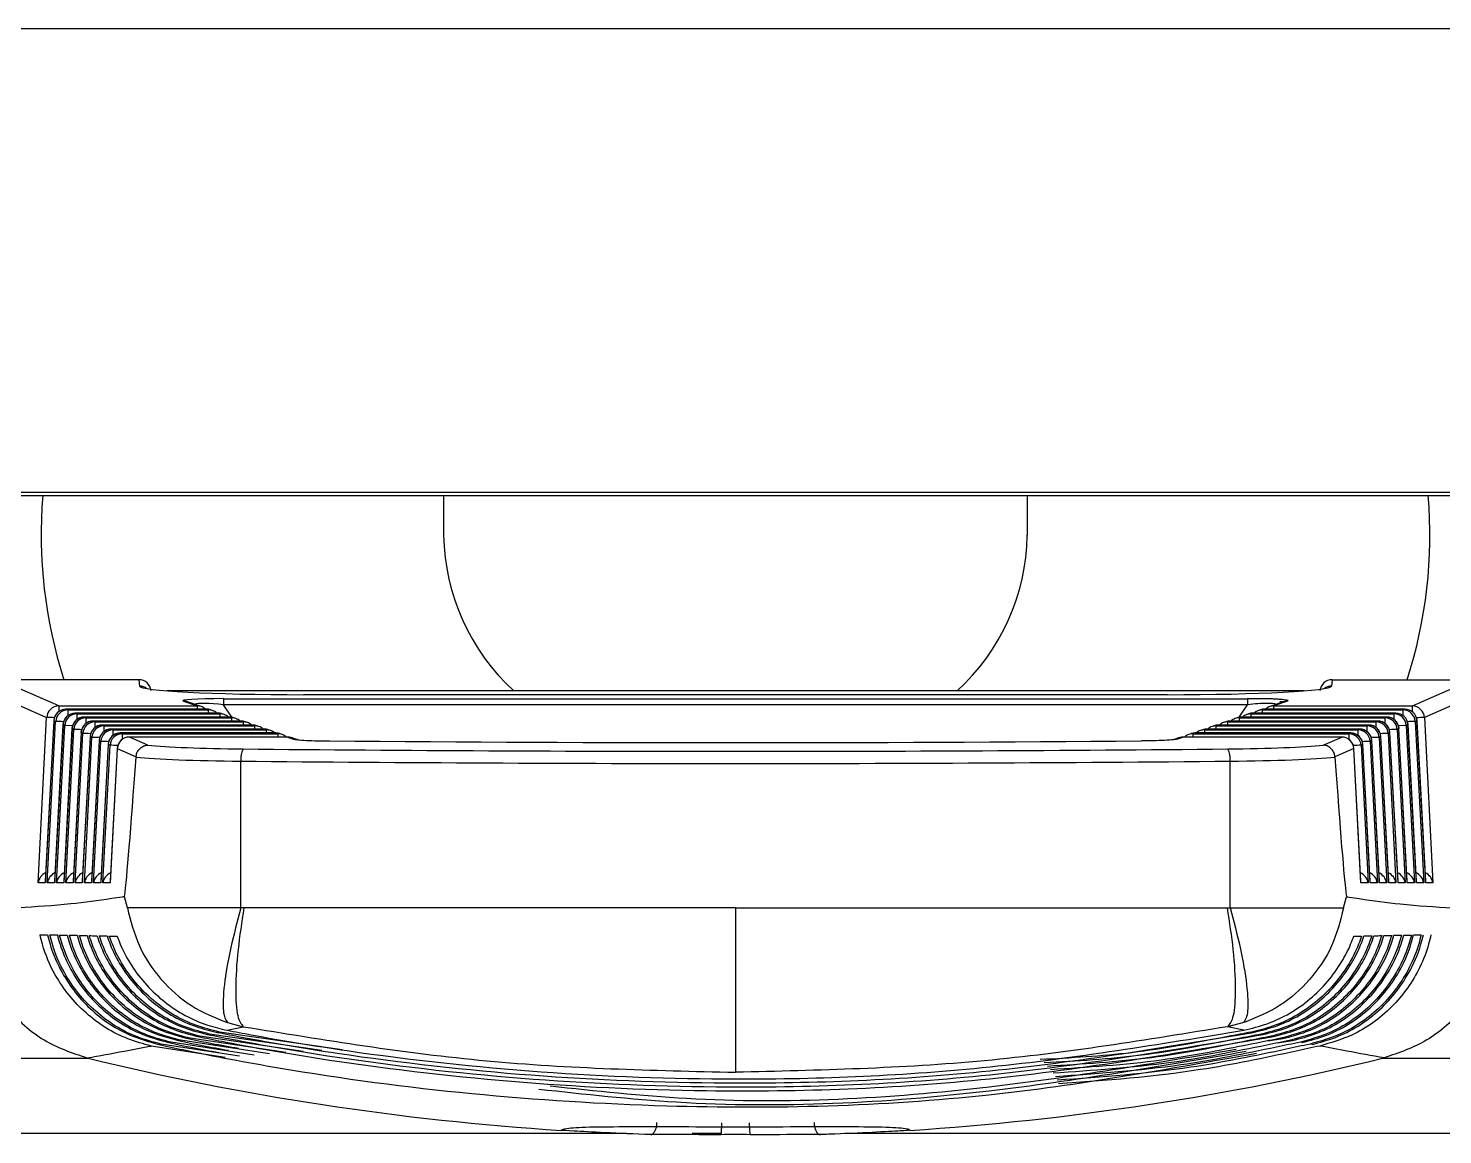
# Model space of a CAD drawing. Extents: x 16.7 to 113.1, y 4.5 to 84.5.
# Drawn here: x 53.378 to 54.541, y 14.789 to 15.698 of the extents above; entities that cross this region are included whole.
import ezdxf

# ---------------------------------------------------------------- set-up
doc = ezdxf.new("R2010")
doc.units = 0
doc.header["$MEASUREMENT"] = 0
doc.layers.add('OBJECT', color=7, linetype='CONTINUOUS')

msp = doc.modelspace()

# ---------------------------------------------------------------- linework, layer by layer
at = {"layer": 'OBJECT'}
for p, q in [((52.0008, 15.6979), (55.9187, 15.6979)), ((53.7197, 15.3139), (53.7197, 15.2812)), ((54.1997, 15.2812), (54.1997, 15.3139)), ((53.4032, 15.141), (53.3541, 15.1625)), ((53.4692, 15.1625), (53.3542, 15.1625)), ((53.4692, 15.1625), (53.4696, 15.1572)), ((53.4692, 15.1625), (53.4692, 15.1625)), ((54.4503, 15.1625), (54.4498, 15.1572)), ((54.4503, 15.1625), (54.5653, 15.1625)), ((54.4503, 15.1625), (54.4503, 15.1625)), ((54.5163, 15.141), (54.5653, 15.1625)), ((53.3442, 15.1531), (53.3933, 15.1315)), ((54.4274, 15.1533), (53.492, 15.1533)), ((53.5058, 15.1448), (53.517, 15.141)), ((53.5203, 15.1404), (53.509, 15.1443)), ((53.5388, 15.1469), (54.3807, 15.1469)), ((53.5388, 15.1469), (53.5388, 15.1419)), ((54.3147, 15.1501), (53.6047, 15.1501)), ((54.3147, 15.1501), (53.6047, 15.1501)), ((53.6047, 15.1501), (53.6047, 15.1501)), ((54.3147, 15.1501), (54.3147, 15.1501)), ((54.3807, 15.1469), (54.3807, 15.1419)), ((54.4104, 15.1443), (54.3992, 15.1404)), ((54.4137, 15.1448), (54.4025, 15.141)), ((54.4101, 15.1442), (54.4073, 15.1442)), ((54.5752, 15.1531), (54.5262, 15.1315)), ((53.3862, 14.9956), (53.3933, 15.1315)), ((53.4032, 15.141), (53.517, 15.141)), ((53.4032, 15.141), (53.4032, 15.1363)), ((53.5247, 15.1383), (53.4092, 15.1383)), ((53.4092, 15.1383), (53.4106, 15.1377)), ((53.5247, 15.1383), (53.4092, 15.1383)), ((53.4092, 15.1383), (53.4092, 15.1383)), ((53.4106, 15.1377), (53.5265, 15.1377)), ((53.4106, 15.1377), (53.4106, 15.133)), ((53.5343, 15.135), (53.4167, 15.135)), ((53.4167, 15.135), (53.4181, 15.1344)), ((53.5343, 15.135), (53.4167, 15.135)), ((53.4167, 15.135), (53.4167, 15.135)), ((53.4181, 15.1344), (53.536, 15.1344)), ((53.4181, 15.1344), (53.4181, 15.1297)), ((53.5438, 15.1318), (53.4241, 15.1318)), ((53.4241, 15.1318), (53.4241, 15.1317)), ((53.4241, 15.1317), (53.4255, 15.1311)), ((53.5438, 15.1317), (53.4241, 15.1317)), ((53.517, 15.141), (53.517, 15.1383)), ((53.5265, 15.1377), (53.5247, 15.1383)), ((53.5247, 15.1383), (53.5247, 15.1383)), ((53.5265, 15.135), (53.5265, 15.1377)), ((53.5298, 15.1371), (53.528, 15.1378)), ((53.536, 15.1344), (53.5343, 15.135)), ((53.5343, 15.135), (53.5343, 15.135)), ((53.536, 15.1318), (53.536, 15.1344)), ((53.5393, 15.1339), (53.5375, 15.1345)), ((54.3807, 15.1419), (53.5388, 15.1419)), ((53.5455, 15.1316), (53.5388, 15.1419)), ((53.5438, 15.1317), (53.5438, 15.1318)), ((53.5456, 15.1311), (53.5438, 15.1317)), ((54.3739, 15.1316), (54.3807, 15.1419)), ((54.3757, 15.1317), (54.3739, 15.1311)), ((54.4954, 15.1318), (54.3757, 15.1318)), ((54.3757, 15.1318), (54.3757, 15.1317)), ((54.4954, 15.1317), (54.3757, 15.1317)), ((54.382, 15.1345), (54.3802, 15.1339)), ((54.3852, 15.135), (54.3834, 15.1344)), ((54.3834, 15.1344), (54.5014, 15.1344)), ((54.3834, 15.1344), (54.3834, 15.1318)), ((54.5028, 15.135), (54.3852, 15.135)), ((54.5028, 15.135), (54.3852, 15.135)), ((54.3852, 15.135), (54.3852, 15.135)), ((54.3915, 15.1378), (54.3897, 15.1371)), ((54.3947, 15.1383), (54.3929, 15.1377)), ((54.3929, 15.1377), (54.5088, 15.1377)), ((54.3929, 15.1377), (54.3929, 15.135)), ((54.5102, 15.1383), (54.3947, 15.1383)), ((54.5102, 15.1383), (54.3947, 15.1383)), ((54.3947, 15.1383), (54.3947, 15.1383)), ((54.4025, 15.141), (54.5163, 15.141)), ((54.4025, 15.1383), (54.4025, 15.141)), ((54.4939, 15.1311), (54.4954, 15.1317)), ((54.4954, 15.1317), (54.4954, 15.1318)), ((54.5014, 15.1344), (54.5028, 15.135)), ((54.5014, 15.1297), (54.5014, 15.1344)), ((54.5028, 15.135), (54.5028, 15.135)), ((54.5088, 15.1377), (54.5102, 15.1383)), ((54.5088, 15.133), (54.5088, 15.1377)), ((54.5102, 15.1383), (54.5102, 15.1383)), ((54.5163, 15.1363), (54.5163, 15.141)), ((54.5262, 15.1315), (54.5332, 14.9956)), ((53.3992, 15.1288), (53.3921, 14.9968)), ((53.3993, 15.1288), (53.3921, 14.9956)), ((53.3938, 14.9956), (53.4007, 15.1282)), ((53.3993, 15.1288), (53.3992, 15.1288)), ((53.4007, 15.1282), (53.3993, 15.1288)), ((53.4067, 15.1256), (53.3997, 14.9968)), ((53.4068, 15.1256), (53.3998, 14.9956)), ((53.4015, 14.9956), (53.4082, 15.1249)), ((53.4068, 15.1256), (53.4067, 15.1256)), ((53.4082, 15.1249), (53.4068, 15.1256)), ((53.4141, 15.1223), (53.4074, 14.9968)), ((53.4142, 15.1223), (53.4074, 14.9956)), ((53.4145, 15.1247), (53.4082, 15.1249)), ((53.4091, 14.9956), (53.4156, 15.1217)), ((53.4142, 15.1223), (53.4141, 15.1223)), ((53.4156, 15.1217), (53.4142, 15.1223)), ((53.4255, 15.1311), (53.5456, 15.1311)), ((53.4255, 15.1311), (53.4255, 15.1265)), ((53.5533, 15.1285), (53.4315, 15.1285)), ((53.4315, 15.1285), (53.433, 15.1279)), ((53.5533, 15.1285), (53.4315, 15.1285)), ((53.4315, 15.1285), (53.4315, 15.1285)), ((53.433, 15.1279), (53.5551, 15.1279)), ((53.433, 15.1279), (53.433, 15.1232)), ((53.5628, 15.1252), (53.439, 15.1252)), ((53.439, 15.1252), (53.4404, 15.1246)), ((53.5628, 15.1252), (53.439, 15.1252)), ((53.439, 15.1252), (53.439, 15.1252)), ((53.4404, 15.1246), (53.5646, 15.1246)), ((53.4404, 15.1246), (53.4404, 15.1199)), ((53.5723, 15.1219), (53.4464, 15.1219)), ((53.4464, 15.1219), (53.4478, 15.1213)), ((53.5723, 15.1219), (53.4464, 15.1219)), ((53.4464, 15.1219), (53.4464, 15.1219)), ((53.4478, 15.1213), (53.5741, 15.1213)), ((53.4478, 15.1213), (53.4478, 15.1167)), ((53.5456, 15.1285), (53.5456, 15.1311)), ((53.5488, 15.1306), (53.547, 15.1312)), ((53.5551, 15.1279), (53.5533, 15.1285)), ((53.5533, 15.1285), (53.5533, 15.1285)), ((53.5551, 15.1252), (53.5551, 15.1279)), ((53.5583, 15.1273), (53.5565, 15.1279)), ((53.5646, 15.1246), (53.5628, 15.1252)), ((53.5628, 15.1252), (53.5628, 15.1252)), ((53.5646, 15.1219), (53.5646, 15.1246)), ((53.5679, 15.124), (53.566, 15.1247)), ((53.5741, 15.1213), (53.5723, 15.1219)), ((53.5723, 15.1219), (53.5723, 15.1219)), ((53.5741, 15.1187), (53.5741, 15.1213)), ((53.5774, 15.1208), (53.5756, 15.1214)), ((54.3439, 15.1214), (54.3421, 15.1208)), ((54.3472, 15.1219), (54.3453, 15.1213)), ((54.3453, 15.1213), (54.4716, 15.1213)), ((54.3453, 15.1213), (54.3453, 15.1187)), ((54.473, 15.1219), (54.3472, 15.1219)), ((54.473, 15.1219), (54.3472, 15.1219)), ((54.3472, 15.1219), (54.3472, 15.1219)), ((54.3534, 15.1247), (54.3516, 15.124)), ((54.3567, 15.1252), (54.3548, 15.1246)), ((54.3548, 15.1246), (54.4791, 15.1246)), ((54.3548, 15.1246), (54.3548, 15.1219)), ((54.4805, 15.1252), (54.3567, 15.1252)), ((54.4805, 15.1252), (54.3567, 15.1252)), ((54.3567, 15.1252), (54.3567, 15.1252)), ((54.3629, 15.1279), (54.3611, 15.1273)), ((54.3662, 15.1285), (54.3644, 15.1279)), ((54.3644, 15.1279), (54.4865, 15.1279)), ((54.3644, 15.1279), (54.3644, 15.1252)), ((54.4879, 15.1285), (54.3662, 15.1285)), ((54.4879, 15.1285), (54.3662, 15.1285)), ((54.3662, 15.1285), (54.3662, 15.1285)), ((54.3724, 15.1312), (54.3706, 15.1306)), ((54.3739, 15.1311), (54.4939, 15.1311)), ((54.3739, 15.1311), (54.3739, 15.1285)), ((54.4716, 15.1213), (54.473, 15.1219)), ((54.4716, 15.1167), (54.4716, 15.1213)), ((54.473, 15.1219), (54.473, 15.1219)), ((54.4791, 15.1246), (54.4805, 15.1252)), ((54.4791, 15.1199), (54.4791, 15.1246)), ((54.4805, 15.1252), (54.4805, 15.1252)), ((54.4865, 15.1279), (54.4879, 15.1285)), ((54.4865, 15.1232), (54.4865, 15.1279)), ((54.4879, 15.1285), (54.4879, 15.1285)), ((54.4939, 15.1265), (54.4939, 15.1311)), ((54.5053, 15.1223), (54.5039, 15.1217)), ((54.5039, 15.1217), (54.5104, 14.9956)), ((54.5113, 15.1249), (54.5049, 15.1247)), ((54.5121, 14.9968), (54.5053, 15.1223)), ((54.5121, 14.9956), (54.5053, 15.1223)), ((54.5053, 15.1223), (54.5053, 15.1223)), ((54.5127, 15.1256), (54.5113, 15.1249)), ((54.5113, 15.1249), (54.518, 14.9956)), ((54.5197, 14.9956), (54.5127, 15.1256)), ((54.5128, 15.1256), (54.5127, 15.1256)), ((54.5197, 14.9968), (54.5128, 15.1256)), ((54.5201, 15.1288), (54.5187, 15.1282)), ((54.5187, 15.1282), (54.5256, 14.9956)), ((54.5273, 14.9956), (54.5201, 15.1288)), ((54.5202, 15.1288), (54.5201, 15.1288)), ((54.5273, 14.9968), (54.5202, 15.1288)), ((53.4216, 15.119), (53.415, 14.9968)), ((53.4216, 15.119), (53.415, 14.9956)), ((53.4167, 14.9956), (53.423, 15.1184)), ((53.423, 15.1184), (53.4216, 15.119)), ((53.4216, 15.119), (53.4216, 15.119)), ((53.429, 15.1158), (53.4226, 14.9968)), ((53.4291, 15.1157), (53.4226, 14.9956)), ((53.4243, 14.9956), (53.4305, 15.1151)), ((53.4291, 15.1157), (53.429, 15.1158)), ((53.4305, 15.1151), (53.4291, 15.1157)), ((53.4364, 15.1125), (53.4302, 14.9968)), ((53.4365, 15.1125), (53.4302, 14.9956)), ((53.4319, 14.9956), (53.4379, 15.1118)), ((53.4365, 15.1125), (53.4364, 15.1125)), ((53.4379, 15.1118), (53.4365, 15.1125)), ((53.4439, 15.1092), (53.4378, 14.9968)), ((53.4439, 15.1092), (53.4378, 14.9956)), ((53.4395, 14.9956), (53.4454, 15.1086)), ((53.4454, 15.1086), (53.4439, 15.1092)), ((53.4439, 15.1092), (53.4439, 15.1092)), ((53.5818, 15.1187), (53.4538, 15.1187)), ((53.4538, 15.1187), (53.4553, 15.118)), ((53.5818, 15.1187), (53.4538, 15.1187)), ((53.4538, 15.1187), (53.4538, 15.1187)), ((53.4553, 15.118), (53.5836, 15.118)), ((53.4553, 15.118), (53.4553, 15.1134)), ((53.5913, 15.1154), (53.4613, 15.1154)), ((53.4765, 15.1087), (53.4613, 15.1154)), ((53.5913, 15.1154), (53.4613, 15.1154)), ((53.4613, 15.1154), (53.4613, 15.1154)), ((53.5836, 15.118), (53.5818, 15.1187)), ((53.5818, 15.1187), (53.5818, 15.1187)), ((53.5836, 15.1154), (53.5836, 15.118)), ((53.5869, 15.1175), (53.5851, 15.1181)), ((53.5913, 15.1154), (53.5962, 15.1137)), ((53.5913, 15.1154), (53.5913, 15.1154)), ((53.5994, 15.1132), (53.5946, 15.1149)), ((54.3249, 15.1149), (54.32, 15.1132)), ((54.3281, 15.1154), (54.3233, 15.1137)), ((54.4582, 15.1154), (54.3281, 15.1154)), ((54.4582, 15.1154), (54.3281, 15.1154)), ((54.3281, 15.1154), (54.3281, 15.1154)), ((54.3344, 15.1181), (54.3326, 15.1175)), ((54.3376, 15.1187), (54.3358, 15.118)), ((54.3358, 15.118), (54.4642, 15.118)), ((54.3358, 15.118), (54.3358, 15.1154)), ((54.4656, 15.1187), (54.3376, 15.1187)), ((54.4656, 15.1187), (54.3376, 15.1187)), ((54.3376, 15.1187), (54.3376, 15.1187)), ((54.4429, 15.1087), (54.4582, 15.1154)), ((54.4582, 15.1154), (54.4582, 15.1154)), ((54.4642, 15.118), (54.4656, 15.1187)), ((54.4642, 15.1134), (54.4642, 15.118)), ((54.4656, 15.1187), (54.4656, 15.1187)), ((54.4755, 15.1092), (54.4741, 15.1086)), ((54.4741, 15.1086), (54.4799, 14.9956)), ((54.4816, 14.9956), (54.4755, 15.1092)), ((54.4756, 15.1092), (54.4755, 15.1092)), ((54.4816, 14.9968), (54.4756, 15.1092)), ((54.483, 15.1125), (54.4815, 15.1118)), ((54.4815, 15.1118), (54.4875, 14.9956)), ((54.4893, 14.9968), (54.483, 15.1125)), ((54.4893, 14.9956), (54.483, 15.1125)), ((54.483, 15.1125), (54.483, 15.1125)), ((54.4904, 15.1157), (54.489, 15.1151)), ((54.489, 15.1151), (54.4952, 14.9956)), ((54.4905, 15.1158), (54.4904, 15.1157)), ((54.4969, 14.9956), (54.4904, 15.1157)), ((54.4969, 14.9968), (54.4905, 15.1158)), ((54.4978, 15.119), (54.4964, 15.1184)), ((54.4964, 15.1184), (54.5028, 14.9956)), ((54.5045, 14.9956), (54.4978, 15.119)), ((54.4979, 15.119), (54.4978, 15.119)), ((54.5045, 14.9968), (54.4979, 15.119)), ((53.4513, 15.1059), (53.4454, 14.9968)), ((53.4514, 15.1059), (53.4454, 14.9956)), ((53.4513, 15.1059), (53.4514, 15.1059)), ((53.4514, 15.1059), (53.4668, 15.0991)), ((53.4668, 15.0991), (53.4668, 15.0988)), ((54.4681, 15.1059), (54.4526, 15.0991)), ((54.4526, 15.0991), (54.4527, 15.0988)), ((54.474, 14.9956), (54.4681, 15.1059)), ((54.4681, 15.1059), (54.4682, 15.1059)), ((54.474, 14.9968), (54.4682, 15.1059)), ((53.553, 14.975), (53.553, 15.0956)), ((54.3664, 14.975), (54.3664, 15.0956)), ((53.3921, 14.9956), (53.3862, 14.9956)), ((53.3998, 14.9956), (53.3938, 14.9956)), ((53.4074, 14.9956), (53.4015, 14.9956)), ((53.415, 14.9956), (53.4091, 14.9956)), ((53.4226, 14.9956), (53.4167, 14.9956)), ((53.4302, 14.9956), (53.4243, 14.9956)), ((53.4378, 14.9956), (53.4319, 14.9956)), ((53.4454, 14.9956), (53.4395, 14.9956)), ((54.4799, 14.9956), (54.474, 14.9956)), ((54.4875, 14.9956), (54.4816, 14.9956)), ((54.4952, 14.9956), (54.4893, 14.9956)), ((54.5028, 14.9956), (54.4969, 14.9956)), ((54.5104, 14.9956), (54.5045, 14.9956)), ((54.518, 14.9956), (54.5121, 14.9956)), ((54.5256, 14.9956), (54.5197, 14.9956)), ((54.5332, 14.9956), (54.5273, 14.9956)), ((53.4597, 14.975), (53.4574, 14.9841)), ((54.4597, 14.975), (54.4621, 14.9841)), ((53.5555, 14.975), (53.553, 14.975)), ((54.364, 14.975), (54.3664, 14.975)), ((53.5417, 14.8743), (53.555, 14.8773)), ((53.5419, 14.8806), (53.555, 14.8773)), ((54.3776, 14.8806), (54.3644, 14.8773)), ((54.3777, 14.8743), (54.3644, 14.8773)), ((53.4937, 14.8642), (53.4953, 14.8646)), ((53.5639, 14.854), (53.4953, 14.8646)), ((53.5017, 14.8659), (53.5033, 14.8662)), ((53.5765, 14.8551), (53.5033, 14.8662)), ((53.5097, 14.8675), (53.5113, 14.8678)), ((53.5899, 14.856), (53.5113, 14.8678)), ((53.5177, 14.8692), (53.5193, 14.8695)), ((53.6042, 14.8569), (53.5193, 14.8695)), ((53.5257, 14.8709), (53.5273, 14.8712)), ((53.6195, 14.8577), (53.5273, 14.8712)), ((53.5337, 14.8726), (53.5354, 14.8729)), ((53.6363, 14.8583), (53.5354, 14.8729)), ((54.3857, 14.8726), (54.3841, 14.8729)), ((54.3937, 14.8709), (54.3921, 14.8712)), ((54.3974, 14.8656), (54.4098, 14.8675)), ((54.4018, 14.8692), (54.4001, 14.8695)), ((54.4054, 14.864), (54.4178, 14.8659)), ((54.4098, 14.8675), (54.4081, 14.8678)), ((54.4178, 14.8659), (54.4162, 14.8662)), ((54.4258, 14.8642), (54.4242, 14.8646)), ((53.5401, 14.8519), (53.4793, 14.8614)), ((53.4857, 14.8626), (53.4873, 14.863)), ((53.5518, 14.853), (53.4873, 14.863)), ((54.4338, 14.8626), (54.4322, 14.863)), ((52.0008, 14.8513), (53.4278, 14.8513)), ((53.4263, 14.8517), (53.4265, 14.8516)), ((54.4916, 14.8513), (55.9187, 14.8513)), ((54.4932, 14.8517), (54.493, 14.8516)), ((53.8702, 14.7894), (52.1748, 14.7894)), ((53.8163, 14.7921), (53.8163, 14.7921)), ((53.9476, 14.7894), (53.9241, 14.7894)), ((53.9475, 14.7885), (53.9475, 14.7885)), ((53.9719, 14.7885), (53.9719, 14.7885)), ((55.7447, 14.7894), (54.0494, 14.7894)), ((54.1031, 14.7921), (54.1031, 14.7921))]:
    msp.add_line(p, q, dxfattribs=at)
for centre, radius, start, end in [((53.777, 15.2814), 0.3882, 175.2035, 197.8335), ((54.1443, 15.2812), 0.3864, 342.1132, 4.8497), ((53.8976, 15.2845), 0.1779, 181.0688, 227.5241), ((54.0218, 15.2845), 0.1779, 312.4759, 358.9312), ((53.4692, 15.1525), 0.01, 5, 90), ((53.4696, 15.1472), 0.01, 52.3681, 90.0221), ((54.4503, 15.1525), 0.01, 90, 175), ((54.4498, 15.1472), 0.01, 89.9779, 127.6319), ((53.5058, 15.1351), 0.00976, 71.0233, 90.4718), ((54.4136, 15.1351), 0.00976, 89.5282, 108.9767), ((53.4033, 15.1309), 0.01, 90.5775, 176.7662), ((53.3861, 14.8764), 0.2552, 86.9544, 88.3925), ((53.4092, 15.1283), 0.01, 90, 176.9163), ((53.4093, 15.1283), 0.01, 90.5783, 176.7662), ((53.4107, 15.1276), 0.01, 90.5783, 176.7662), ((53.4167, 15.125), 0.01, 90, 176.9163), ((53.4168, 15.125), 0.01, 90.5783, 176.7662), ((53.4182, 15.1244), 0.01, 90.5775, 176.7662), ((53.4241, 15.1218), 0.01, 90, 176.9163), ((53.4242, 15.1217), 0.01, 90.5783, 176.7662), ((53.5171, 15.1312), 0.00976, 71.024, 90.4712), ((53.517, 15.131), 0.01, 47.2005, 71.0172), ((53.5247, 15.1283), 0.01, 71.0172, 90), ((53.5248, 15.1285), 0.00976, 71.0233, 90.4718), ((53.5266, 15.1279), 0.00976, 71.0238, 90.4713), ((53.5265, 15.1277), 0.01, 47.226, 71.0172), ((53.5343, 15.125), 0.01, 71.0172, 90), ((53.5343, 15.1253), 0.00976, 71.024, 90.4712), ((53.5361, 15.1246), 0.00976, 71.024, 90.4712), ((53.536, 15.1244), 0.01, 47.2514, 71.0172), ((53.5438, 15.1218), 0.01, 71.0172, 90), ((53.5438, 15.122), 0.00976, 71.024, 90.4712), ((54.3757, 15.1218), 0.01, 90, 108.9828), ((54.3756, 15.122), 0.00976, 89.5288, 108.976), ((54.3834, 15.1244), 0.01, 108.9828, 132.7486), ((54.3833, 15.1246), 0.00976, 89.5288, 108.976), ((54.3852, 15.125), 0.01, 90, 108.9828), ((54.3851, 15.1253), 0.00976, 89.5288, 108.976), ((54.3929, 15.1277), 0.01, 108.9828, 132.774), ((54.3929, 15.1279), 0.00976, 89.5287, 108.9762), ((54.3947, 15.1283), 0.01, 90, 108.9828), ((54.3946, 15.1285), 0.00976, 89.5282, 108.9767), ((54.4025, 15.131), 0.01, 108.9828, 132.7995), ((54.4024, 15.1312), 0.00976, 89.5288, 108.976), ((54.4954, 15.1218), 0.01, 3.0837, 90), ((54.4952, 15.1217), 0.01, 3.2338, 89.4217), ((54.5013, 15.1244), 0.01, 3.2338, 89.4225), ((54.5028, 15.125), 0.01, 3.0837, 90), ((54.5027, 15.125), 0.01, 3.2338, 89.4217), ((54.5087, 15.1276), 0.01, 3.2338, 89.4217), ((54.5102, 15.1283), 0.01, 3.0837, 90), ((54.5101, 15.1283), 0.01, 3.2338, 89.4217), ((54.5162, 15.1309), 0.01, 3.2338, 89.4225), ((54.5321, 14.9081), 0.2234, 91.5052, 93.1478), ((53.3918, 14.8296), 0.2988, 87.0612, 88.2881), ((53.4256, 15.1211), 0.01, 90.5783, 176.7662), ((53.4055, 14.7953), 0.3265, 87.1156, 88.2357), ((53.4315, 15.1185), 0.01, 90, 176.9163), ((53.4316, 15.1184), 0.01, 90.5781, 176.7667), ((53.4331, 15.1178), 0.01, 90.5775, 176.7662), ((53.439, 15.1152), 0.01, 90, 176.9163), ((53.4391, 15.1152), 0.01, 90.5781, 176.7667), ((53.4405, 15.1145), 0.01, 90.5775, 176.7662), ((53.4464, 15.1119), 0.01, 90, 176.9163), ((53.4465, 15.1119), 0.01, 90.5782, 176.7665), ((53.4479, 15.1113), 0.01, 90.5782, 176.7657), ((53.5456, 15.1214), 0.00975, 71.0131, 90.477), ((53.5456, 15.1211), 0.01, 47.2769, 71.0172), ((53.5533, 15.1185), 0.01, 71.0172, 90), ((53.5534, 15.1187), 0.00976, 71.0233, 90.4718), ((53.5552, 15.1181), 0.00976, 71.024, 90.4712), ((53.5551, 15.1179), 0.01, 47.3024, 71.0172), ((53.5628, 15.1152), 0.01, 71.0172, 90), ((53.5629, 15.1154), 0.00976, 71.0233, 90.4718), ((53.5647, 15.1148), 0.00976, 71.0233, 90.4718), ((53.5646, 15.1146), 0.01, 47.3279, 71.0172), ((53.5723, 15.1119), 0.01, 71.0172, 90), ((53.5724, 15.1122), 0.00976, 71.024, 90.4712), ((53.5742, 15.1115), 0.00976, 71.024, 90.4712), ((53.5741, 15.1113), 0.01, 47.3534, 71.0172), ((54.3453, 15.1113), 0.01, 108.9828, 132.6466), ((54.3452, 15.1115), 0.00976, 89.5288, 108.976), ((54.3472, 15.1119), 0.01, 90, 108.9828), ((54.3471, 15.1122), 0.00976, 89.5288, 108.976), ((54.3548, 15.1146), 0.01, 108.9828, 132.6721), ((54.3548, 15.1148), 0.00976, 89.5282, 108.9767), ((54.3567, 15.1152), 0.01, 90, 108.9828), ((54.3566, 15.1154), 0.00976, 89.5282, 108.9767), ((54.3644, 15.1179), 0.01, 108.9828, 132.6976), ((54.3643, 15.1181), 0.00976, 89.5288, 108.976), ((54.3662, 15.1185), 0.01, 90, 108.9828), ((54.3661, 15.1187), 0.00976, 89.5282, 108.9767), ((54.3739, 15.1211), 0.01, 108.9828, 132.7231), ((54.3738, 15.1214), 0.00975, 89.523, 108.9869), ((54.4715, 15.1113), 0.01, 3.2343, 89.4218), ((54.473, 15.1119), 0.01, 3.0837, 90), ((54.4729, 15.1119), 0.01, 3.2335, 89.4218), ((54.479, 15.1145), 0.01, 3.2338, 89.4225), ((54.4805, 15.1152), 0.01, 3.0837, 90), ((54.4804, 15.1152), 0.01, 3.2333, 89.4219), ((54.4864, 15.1178), 0.01, 3.2338, 89.4225), ((54.4879, 15.1185), 0.01, 3.0837, 90), ((54.4878, 15.1184), 0.01, 3.2333, 89.4219), ((54.4938, 15.1211), 0.01, 3.2338, 89.4217), ((54.5139, 14.7953), 0.3265, 91.7643, 92.8844), ((54.5277, 14.8296), 0.2988, 91.7119, 92.9388), ((53.4172, 14.8954), 0.223, 86.8566, 88.4944), ((53.4246, 14.8922), 0.223, 86.8588, 88.4945), ((53.4321, 14.8893), 0.2226, 86.8581, 88.4949), ((53.4538, 15.1087), 0.01, 90, 176.9163), ((53.4539, 15.1086), 0.01, 90.5783, 176.7664), ((53.4554, 15.108), 0.01, 90.5773, 176.7666), ((53.4395, 14.8856), 0.2231, 86.8619, 88.4934), ((53.4613, 15.1054), 0.01, 90, 176.9163), ((53.4614, 15.1054), 0.01, 90.5785, 176.7662), ((53.5818, 15.1087), 0.01, 71.0172, 90), ((53.5819, 15.1089), 0.00976, 71.0233, 90.4718), ((53.5837, 15.1083), 0.00976, 71.0233, 90.4718), ((53.5836, 15.108), 0.01, 47.3789, 71.0172), ((53.5913, 15.1054), 0.01, 71.0172, 90), ((53.5914, 15.1056), 0.00976, 71.0233, 90.4718), ((53.5963, 15.104), 0.00976, 71.0233, 90.4718), ((54.3232, 15.104), 0.00976, 89.5282, 108.9767), ((54.3281, 15.1054), 0.01, 90, 108.9828), ((54.328, 15.1056), 0.00976, 89.5282, 108.9767), ((54.3358, 15.108), 0.01, 108.9828, 132.6211), ((54.3357, 15.1083), 0.00976, 89.5282, 108.9767), ((54.3376, 15.1087), 0.01, 90, 108.9828), ((54.3376, 15.1089), 0.00976, 89.5282, 108.9767), ((54.4582, 15.1054), 0.01, 3.0837, 90), ((54.4581, 15.1054), 0.01, 3.2338, 89.4215), ((54.4641, 15.108), 0.01, 3.2334, 89.4227), ((54.4656, 15.1087), 0.01, 3.0837, 90), ((54.4655, 15.1086), 0.01, 3.2336, 89.4217), ((54.4799, 14.8856), 0.2231, 91.5066, 93.1381), ((54.4874, 14.8893), 0.2226, 91.5051, 93.1419), ((54.4948, 14.8922), 0.223, 91.5055, 93.1412), ((54.5023, 14.8954), 0.223, 91.5056, 93.1434), ((53.57, 15.0977), 0.0171, 152.4553, 187.0246), ((54.3495, 15.0977), 0.0171, 352.9754, 27.5447), ((53.9597, 17.0375), 2.25, 256.2899, 266.3463), ((53.9597, 17.0375), 2.25, 273.6537, 283.7101)]:
    msp.add_arc(centre, radius, start, end, dxfattribs=at)
for centre, major_axis, ratio, start_param, end_param in [((53.6051, 15.1573), (0.1355, 0), 0.052561, 3.146183, 4.709383), ((54.3143, 15.1573), (0.1355, 0), 0.052561, 4.715395, 6.278595), ((53.5535, 15.1444), (0.0482, -0.0008), 0.049658, 1.8811, 3.292626), ((53.5535, 15.1344), (0.04, -0.0068), 0.131783, 1.969122, 2.906286), ((54.366, 15.1444), (0.0482, 0.0008), 0.049658, 6.132152, 7.543678), ((54.366, 15.1344), (0.04, 0.0068), 0.131783, 0.687541, 1.17247), ((54.366, 15.1344), (0.04, 0.0068), 0.131783, 0.235307, 0.687541), ((53.5747, 15.1113), (0.11, 0), 0.052802, 3.609101, 4.530635), ((53.9597, 15.2254), (2.1693, 0), 0.052827, 4.557874, 4.866904), ((54.3447, 15.1113), (0.11, 0), 0.052802, 4.894143, 5.815677), ((53.5747, 17.2648), (0.1191, 2.2897), 0.00637, 3.231059, 3.472172), ((53.5747, 15.1013), (0.12, 0), 0.048402, 3.594014, 4.530635), ((53.9597, 15.2219), (2.24, 0), 0.052802, 4.530635, 4.894143), ((54.3447, 15.1013), (0.12, 0), 0.048402, 4.894143, 5.830764), ((54.3447, 17.2648), (-0.1191, 2.2897), 0.00637, 2.811013, 3.052126), ((53.9597, 15.2119), (2.25, 0), 0.052568, 4.530635, 4.894143), ((53.3961, 14.995), (0.0077, 0.00731), 0.885668, 1.241251, 2.26901), ((53.4038, 14.995), (0.0077, 0.00731), 0.885668, 1.241251, 2.26901), ((53.4114, 14.995), (0.0077, 0.00731), 0.885668, 1.241251, 2.26901), ((53.419, 14.995), (0.0077, 0.00731), 0.885668, 1.241251, 2.26901), ((53.4266, 14.995), (0.0077, 0.00731), 0.885668, 1.241251, 2.26901), ((53.4342, 14.995), (0.0077, 0.00731), 0.885668, 1.241251, 2.26901), ((53.4418, 14.995), (0.0077, 0.00731), 0.885668, 1.241251, 2.26901), ((53.4494, 14.995), (0.0077, 0.00731), 0.885668, 1.241251, 2.26901), ((54.47, 14.995), (0.0077, -0.00731), 0.885668, 0.872583, 1.900342), ((54.4776, 14.995), (0.0077, -0.00731), 0.885668, 0.872583, 1.900342), ((54.4852, 14.995), (0.0077, -0.00731), 0.885668, 0.872583, 1.900342), ((54.4929, 14.995), (0.0077, -0.00731), 0.885668, 0.872583, 1.900342), ((54.5005, 14.995), (0.0077, -0.00731), 0.885668, 0.872583, 1.900342), ((54.5081, 14.995), (0.0077, -0.00731), 0.885668, 0.872583, 1.900342), ((54.5157, 14.995), (0.0077, -0.00731), 0.885668, 0.872583, 1.900342), ((54.5233, 14.995), (0.0077, -0.00731), 0.885668, 0.872583, 1.900342), ((53.9597, 14.7808), (0.1429, 0), 0.054262, 1.485384, 1.656209)]:
    msp.add_ellipse(centre, major_axis=major_axis, ratio=ratio, start_param=start_param, end_param=end_param, dxfattribs=at)
for points, knots in [([(53.3219, 15.3167), (53.4128, 15.3167), (53.595, 15.3167), (53.9028, 15.3166), (54.2392, 15.3166), (54.4793, 15.3167), (54.5975, 15.3167)], [0, 0, 0, 0, 0.215255, 0.431981, 0.720155, 1, 1, 1, 1]), ([(53.3247, 15.3139), (53.4155, 15.3139), (53.5977, 15.3139), (53.9046, 15.3139), (54.2393, 15.3139), (54.4774, 15.3139), (54.5947, 15.3139)], [0, 0, 0, 0, 0.216142, 0.433859, 0.72104, 1, 1, 1, 1]), ([(54.409, 15.1461), (54.408, 15.1462), (54.405, 15.1466), (54.3955, 15.1468), (54.3865, 15.1469), (54.3813, 15.1469), (54.3807, 15.1469)], [0, 0, 0, 0, 0.168657, 0.528921, 0.947396, 1, 1, 1, 1]), ([(53.4668, 15.0991), (53.467, 15.1002), (53.4673, 15.1024), (53.4691, 15.1053), (53.4717, 15.1075), (53.4742, 15.1085), (53.4759, 15.1087), (53.4765, 15.1087), (53.4765, 15.1087)], [0, 0, 0, 0, 0.219279, 0.438503, 0.65924, 0.882985, 0.985836, 1, 1, 1, 1]), ([(53.5962, 15.1137), (53.5971, 15.1135), (53.599, 15.1131), (53.6064, 15.1126), (53.6157, 15.1123), (53.6226, 15.1122), (53.6259, 15.1122)], [0, 0, 0, 0, 0.261885, 0.524406, 0.776422, 1, 1, 1, 1]), ([(54.3233, 15.1137), (54.3223, 15.1135), (54.3205, 15.1131), (54.3131, 15.1126), (54.3038, 15.1123), (54.2968, 15.1122), (54.2936, 15.1122)], [0, 0, 0, 0, 0.261885, 0.524406, 0.776422, 1, 1, 1, 1]), ([(54.4526, 15.0991), (54.4525, 15.1002), (54.4521, 15.1024), (54.4503, 15.1053), (54.4478, 15.1075), (54.4452, 15.1085), (54.4436, 15.1087), (54.443, 15.1087), (54.4429, 15.1087)], [0, 0, 0, 0, 0.219279, 0.438503, 0.65924, 0.882985, 0.985836, 1, 1, 1, 1]), ([(53.4574, 14.9841), (53.4567, 14.984), (53.4532, 14.9835), (53.4384, 14.9813), (53.41, 14.9773), (53.3845, 14.9758), (53.3702, 14.975)], [0, 0, 0, 0, 0.024147, 0.120738, 0.507103, 1, 1, 1, 1]), ([(54.4621, 14.9841), (54.4628, 14.984), (54.4663, 14.9835), (54.4811, 14.9813), (54.5095, 14.9773), (54.535, 14.9758), (54.5493, 14.975)], [0, 0, 0, 0, 0.024147, 0.120738, 0.507103, 1, 1, 1, 1]), ([(53.553, 14.975), (53.5424, 14.975), (53.5211, 14.975), (53.4937, 14.975), (53.4717, 14.975), (53.4637, 14.975), (53.4597, 14.975)], [0, 0, 0, 0, 0.249999, 0.5, 0.750001, 1, 1, 1, 1]), ([(53.4597, 14.975), (53.4624, 14.9643), (53.4679, 14.943), (53.4866, 14.9153), (53.5113, 14.893), (53.5317, 14.8848), (53.5419, 14.8806)], [0, 0, 0, 0, 0.25, 0.5, 0.75, 1, 1, 1, 1]), ([(53.553, 14.975), (53.5501, 14.9639), (53.5439, 14.9409), (53.5388, 14.9105), (53.5377, 14.8881), (53.5405, 14.8831), (53.5419, 14.8806)], [0, 0, 0, 0, 0.2415612, 0.5000009, 0.7584397, 1, 1, 1, 1]), ([(53.5555, 14.975), (53.5537, 14.9633), (53.55, 14.939), (53.5482, 14.9072), (53.5497, 14.8841), (53.5533, 14.8795), (53.555, 14.8773)], [0, 0, 0, 0, 0.24117, 0.5, 0.758832, 1, 1, 1, 1]), ([(53.9597, 14.975), (53.8919, 14.975), (53.7564, 14.975), (53.6224, 14.975), (53.5555, 14.975)], [0, 0, 0, 0, 0.5, 1, 1, 1, 1]), ([(53.9597, 14.975), (54.0275, 14.975), (54.1631, 14.975), (54.297, 14.975), (54.364, 14.975)], [0, 0, 0, 0, 0.5, 1, 1, 1, 1]), ([(53.9597, 14.975), (53.9597, 14.9585), (53.9597, 14.9242), (53.9597, 14.8796), (53.9597, 14.8479), (53.9597, 14.8424), (53.9597, 14.8398)], [0, 0, 0, 0, 0.240773, 0.5, 0.759228, 1, 1, 1, 1]), ([(54.364, 14.975), (54.3658, 14.9633), (54.3695, 14.939), (54.3712, 14.9072), (54.3697, 14.8841), (54.3661, 14.8795), (54.3644, 14.8773)], [0, 0, 0, 0, 0.24117, 0.5, 0.758832, 1, 1, 1, 1]), ([(54.3664, 14.975), (54.3694, 14.9639), (54.3755, 14.9409), (54.3806, 14.9105), (54.3818, 14.8881), (54.379, 14.8831), (54.3776, 14.8806)], [0, 0, 0, 0, 0.2415612, 0.5000009, 0.7584397, 1, 1, 1, 1]), ([(54.3664, 14.975), (54.3771, 14.975), (54.3984, 14.975), (54.4258, 14.975), (54.4478, 14.975), (54.4557, 14.975), (54.4597, 14.975)], [0, 0, 0, 0, 0.249999, 0.5, 0.750001, 1, 1, 1, 1]), ([(54.4597, 14.975), (54.457, 14.9643), (54.4516, 14.943), (54.4328, 14.9153), (54.4081, 14.893), (54.3878, 14.8848), (54.3776, 14.8806)], [0, 0, 0, 0, 0.25, 0.5, 0.75, 1, 1, 1, 1]), ([(53.3347, 14.9679), (53.3361, 14.9544), (53.3388, 14.9274), (53.3596, 14.8918), (53.3893, 14.8644), (53.4142, 14.8558), (53.4263, 14.8517)], [0, 0, 0, 0, 0.253584, 0.507165, 0.760848, 1, 1, 1, 1]), ([(54.5847, 14.9679), (54.5834, 14.9544), (54.5806, 14.9274), (54.5598, 14.8918), (54.5301, 14.8644), (54.5052, 14.8558), (54.4932, 14.8517)], [0, 0, 0, 0, 0.253584, 0.507165, 0.760848, 1, 1, 1, 1]), ([(53.3879, 14.9529), (53.3887, 14.9529), (53.3908, 14.9529), (53.3929, 14.9528), (53.3941, 14.9528)], [0, 0, 0, 0, 0.412557, 1, 1, 1, 1]), ([(53.4793, 14.8614), (53.4728, 14.8632), (53.4533, 14.8685), (53.4242, 14.8869), (53.4012, 14.9154), (53.3912, 14.9389), (53.3885, 14.9503), (53.3879, 14.9529)], [0, 0, 0, 0, 0.147376, 0.444496, 0.741154, 0.940222, 1, 1, 1, 1]), ([(53.3941, 14.9528), (53.3947, 14.9502), (53.397, 14.9411), (53.4056, 14.9199), (53.4257, 14.8924), (53.4556, 14.8713), (53.4771, 14.8651), (53.4857, 14.8626)], [0, 0, 0, 0, 0.059553, 0.208066, 0.505163, 0.802607, 1, 1, 1, 1]), ([(53.3959, 14.9528), (53.3968, 14.9528), (53.3988, 14.9527), (53.4009, 14.9527), (53.4021, 14.9527)], [0, 0, 0, 0, 0.412532, 1, 1, 1, 1]), ([(53.4873, 14.863), (53.4808, 14.8647), (53.4613, 14.87), (53.4321, 14.8883), (53.4093, 14.9164), (53.3993, 14.9393), (53.3966, 14.9502), (53.3959, 14.9528)], [0, 0, 0, 0, 0.148954, 0.44926, 0.7491, 0.940502, 1, 1, 1, 1]), ([(53.4021, 14.9527), (53.4028, 14.9501), (53.4053, 14.9411), (53.4141, 14.92), (53.4346, 14.8929), (53.4644, 14.8725), (53.4855, 14.8665), (53.4937, 14.8642)], [0, 0, 0, 0, 0.059276, 0.209421, 0.509831, 0.810598, 1, 1, 1, 1]), ([(53.4953, 14.8646), (53.4888, 14.8663), (53.4693, 14.8715), (53.44, 14.8897), (53.4174, 14.9173), (53.4075, 14.9397), (53.4046, 14.9501), (53.4039, 14.9526)], [0, 0, 0, 0, 0.150605, 0.454244, 0.75741, 0.940779, 1, 1, 1, 1]), ([(53.4039, 14.9526), (53.4048, 14.9526), (53.4069, 14.9526), (53.409, 14.9525), (53.4102, 14.9525)], [0, 0, 0, 0, 0.412495, 1, 1, 1, 1]), ([(53.4102, 14.9525), (53.4109, 14.95), (53.4135, 14.9411), (53.4226, 14.9202), (53.4436, 14.8933), (53.4733, 14.8736), (53.494, 14.868), (53.5017, 14.8659)], [0, 0, 0, 0, 0.059002, 0.210856, 0.514734, 0.81898, 1, 1, 1, 1]), ([(53.412, 14.9525), (53.4129, 14.9525), (53.415, 14.9524), (53.4171, 14.9524), (53.4183, 14.9524)], [0, 0, 0, 0, 0.4124702, 1, 1, 1, 1]), ([(53.5033, 14.8662), (53.4968, 14.8679), (53.4773, 14.8731), (53.4479, 14.8912), (53.4255, 14.9183), (53.4156, 14.9401), (53.4128, 14.95), (53.412, 14.9525)], [0, 0, 0, 0, 0.152333, 0.459461, 0.766109, 0.941054, 1, 1, 1, 1]), ([(53.4183, 14.9524), (53.4191, 14.9499), (53.4218, 14.9411), (53.4312, 14.9203), (53.4526, 14.8938), (53.4822, 14.8748), (53.5024, 14.8694), (53.5097, 14.8675)], [0, 0, 0, 0, 0.058732, 0.212375, 0.519887, 0.827778, 1, 1, 1, 1]), ([(53.4202, 14.9523), (53.421, 14.9523), (53.4232, 14.9523), (53.4253, 14.9522), (53.4265, 14.9522)], [0, 0, 0, 0, 0.4124332, 1, 1, 1, 1]), ([(53.5113, 14.8678), (53.5048, 14.8695), (53.4853, 14.8746), (53.4559, 14.8926), (53.4336, 14.9194), (53.4238, 14.9405), (53.4209, 14.9499), (53.4202, 14.9523)], [0, 0, 0, 0, 0.154143, 0.464926, 0.775223, 0.941326, 1, 1, 1, 1]), ([(53.4265, 14.9522), (53.4273, 14.9498), (53.4301, 14.941), (53.4399, 14.9205), (53.4616, 14.8943), (53.4911, 14.8761), (53.5109, 14.8709), (53.5177, 14.8692)], [0, 0, 0, 0, 0.0584636, 0.2139826, 0.5253072, 0.8370208, 1, 1, 1, 1]), ([(53.4284, 14.9522), (53.4292, 14.9521), (53.4313, 14.9521), (53.4335, 14.9521), (53.4347, 14.952)], [0, 0, 0, 0, 0.4123962, 1, 1, 1, 1]), ([(53.5193, 14.8695), (53.5128, 14.8712), (53.4933, 14.8762), (53.4638, 14.8941), (53.4418, 14.9204), (53.432, 14.941), (53.4291, 14.9498), (53.4284, 14.9522)], [0, 0, 0, 0, 0.156042, 0.470658, 0.7847814, 0.9415951, 1, 1, 1, 1]), ([(53.4347, 14.952), (53.4355, 14.9497), (53.4385, 14.941), (53.4485, 14.9207), (53.4707, 14.8948), (53.5, 14.8773), (53.5194, 14.8725), (53.5257, 14.8709)], [0, 0, 0, 0, 0.058199, 0.215687, 0.531014, 0.846742, 1, 1, 1, 1]), ([(53.4366, 14.952), (53.4375, 14.952), (53.4396, 14.9519), (53.4417, 14.9519), (53.443, 14.9519)], [0, 0, 0, 0, 0.412352, 1, 1, 1, 1]), ([(53.5273, 14.8712), (53.5208, 14.8729), (53.5012, 14.8778), (53.4717, 14.8956), (53.45, 14.9215), (53.4402, 14.9414), (53.4374, 14.9497), (53.4366, 14.952)], [0, 0, 0, 0, 0.158035, 0.476676, 0.794816, 0.94186, 1, 1, 1, 1]), ([(53.443, 14.9519), (53.4438, 14.9496), (53.4469, 14.941), (53.4572, 14.9209), (53.4798, 14.8953), (53.509, 14.8786), (53.5279, 14.874), (53.5337, 14.8726)], [0, 0, 0, 0, 0.057936, 0.217495, 0.537029, 0.856977, 1, 1, 1, 1]), ([(53.4448, 14.9518), (53.4457, 14.9518), (53.4479, 14.9518), (53.45, 14.9517), (53.4513, 14.9517)], [0, 0, 0, 0, 0.412308, 1, 1, 1, 1]), ([(53.5354, 14.8729), (53.5289, 14.8746), (53.5092, 14.8795), (53.4796, 14.8972), (53.4581, 14.9225), (53.4484, 14.9419), (53.4457, 14.9496), (53.4448, 14.9518)], [0, 0, 0, 0, 0.16013, 0.483001, 0.805363, 0.942123, 1, 1, 1, 1]), ([(53.4513, 14.9517), (53.4521, 14.9495), (53.4553, 14.941), (53.466, 14.9211), (53.489, 14.8959), (53.518, 14.88), (53.5364, 14.8756), (53.5417, 14.8743)], [0, 0, 0, 0, 0.057677, 0.219413, 0.543377, 0.867764, 1, 1, 1, 1]), ([(54.3777, 14.8743), (54.3842, 14.8759), (54.4039, 14.8808), (54.4336, 14.8984), (54.4549, 14.9234), (54.4646, 14.9423), (54.4673, 14.9495), (54.4682, 14.9517)], [0, 0, 0, 0, 0.161729, 0.488574, 0.814943, 0.942319, 1, 1, 1, 1]), ([(54.4746, 14.9518), (54.4738, 14.9496), (54.4707, 14.941), (54.4603, 14.9209), (54.4377, 14.8955), (54.4086, 14.8789), (54.3899, 14.8743), (54.3841, 14.8729)], [0, 0, 0, 0, 0.057874, 0.218012, 0.538018, 0.858388, 1, 1, 1, 1]), ([(54.3857, 14.8726), (54.3922, 14.8742), (54.4119, 14.8791), (54.4415, 14.8969), (54.4631, 14.9223), (54.4729, 14.9418), (54.4757, 14.9496), (54.4765, 14.9519)], [0, 0, 0, 0, 0.159551, 0.48199, 0.803962, 0.942061, 1, 1, 1, 1]), ([(54.4829, 14.952), (54.4821, 14.9497), (54.4791, 14.941), (54.469, 14.9207), (54.4469, 14.8949), (54.4176, 14.8776), (54.3984, 14.8728), (54.3921, 14.8712)], [0, 0, 0, 0, 0.058136, 0.21618, 0.531949, 0.848068, 1, 1, 1, 1]), ([(54.3937, 14.8709), (54.4002, 14.8725), (54.4199, 14.8775), (54.4495, 14.8953), (54.4713, 14.9213), (54.4811, 14.9414), (54.4839, 14.9497), (54.4847, 14.952)], [0, 0, 0, 0, 0.157481, 0.475733, 0.793524, 0.941798, 1, 1, 1, 1]), ([(54.4911, 14.9522), (54.4903, 14.9498), (54.4875, 14.941), (54.4777, 14.9205), (54.456, 14.8944), (54.4266, 14.8763), (54.4069, 14.8713), (54.4001, 14.8695)], [0, 0, 0, 0, 0.0584018, 0.2144517, 0.5261926, 0.8382684, 1, 1, 1, 1]), ([(54.4018, 14.8692), (54.4082, 14.8708), (54.4279, 14.8759), (54.4574, 14.8938), (54.4794, 14.9202), (54.4893, 14.9409), (54.4922, 14.9498), (54.4929, 14.9522)], [0, 0, 0, 0, 0.155511, 0.469778, 0.783591, 0.941533, 1, 1, 1, 1]), ([(54.4993, 14.9523), (54.4985, 14.9499), (54.4958, 14.941), (54.4864, 14.9204), (54.465, 14.8939), (54.4355, 14.8751), (54.4153, 14.8697), (54.4081, 14.8678)], [0, 0, 0, 0, 0.058671, 0.212822, 0.520728, 0.828954, 1, 1, 1, 1]), ([(54.4098, 14.8675), (54.4163, 14.8692), (54.4358, 14.8743), (54.4653, 14.8924), (54.4876, 14.9192), (54.4975, 14.9405), (54.5004, 14.9499), (54.5011, 14.9524)], [0, 0, 0, 0, 0.153634, 0.464105, 0.774128, 0.941265, 1, 1, 1, 1]), ([(54.5074, 14.9525), (54.5067, 14.95), (54.5041, 14.9411), (54.495, 14.9202), (54.474, 14.8934), (54.4444, 14.8739), (54.4238, 14.8683), (54.4162, 14.8662)], [0, 0, 0, 0, 0.058943, 0.211284, 0.515534, 0.820092, 1, 1, 1, 1]), ([(54.4178, 14.8659), (54.4243, 14.8676), (54.4438, 14.8727), (54.4732, 14.8909), (54.4957, 14.9182), (54.5057, 14.9401), (54.5085, 14.95), (54.5092, 14.9525)], [0, 0, 0, 0, 0.151845, 0.458696, 0.765104, 0.940995, 1, 1, 1, 1]), ([(54.5155, 14.9526), (54.5148, 14.9501), (54.5124, 14.9411), (54.5035, 14.9201), (54.483, 14.893), (54.4532, 14.8727), (54.4322, 14.8668), (54.4242, 14.8646)], [0, 0, 0, 0, 0.059218, 0.209832, 0.510594, 0.811652, 1, 1, 1, 1]), ([(54.4258, 14.8642), (54.4323, 14.866), (54.4518, 14.8712), (54.4811, 14.8895), (54.5039, 14.9172), (54.5138, 14.9396), (54.5166, 14.9501), (54.5173, 14.9527)], [0, 0, 0, 0, 0.150136, 0.453531, 0.756488, 0.940721, 1, 1, 1, 1]), ([(54.5236, 14.9528), (54.5229, 14.9502), (54.5206, 14.9411), (54.512, 14.9199), (54.4919, 14.8926), (54.4621, 14.8716), (54.4407, 14.8654), (54.4322, 14.863)], [0, 0, 0, 0, 0.059496, 0.208459, 0.505892, 0.803608, 1, 1, 1, 1]), ([(54.4338, 14.8626), (54.4403, 14.8644), (54.4598, 14.8697), (54.4891, 14.8881), (54.512, 14.9162), (54.5219, 14.9392), (54.5247, 14.9502), (54.5254, 14.9528)], [0, 0, 0, 0, 0.148503, 0.448595, 0.748255, 0.940444, 1, 1, 1, 1]), ([(54.5316, 14.9529), (54.531, 14.9503), (54.5288, 14.9411), (54.5205, 14.9198), (54.5008, 14.8921), (54.4709, 14.8704), (54.4491, 14.864), (54.4402, 14.8614)], [0, 0, 0, 0, 0.059775, 0.207161, 0.501412, 0.795934, 1, 1, 1, 1]), ([(54.4682, 14.9517), (54.4691, 14.9517), (54.4712, 14.9518), (54.4734, 14.9518), (54.4746, 14.9518)], [0, 0, 0, 0, 0.412315, 1, 1, 1, 1]), ([(54.4765, 14.9519), (54.4774, 14.9519), (54.4795, 14.9519), (54.4816, 14.952), (54.4829, 14.952)], [0, 0, 0, 0, 0.412358, 1, 1, 1, 1]), ([(54.4847, 14.952), (54.4856, 14.952), (54.4877, 14.9521), (54.4899, 14.9521), (54.4911, 14.9522)], [0, 0, 0, 0, 0.412401, 1, 1, 1, 1]), ([(54.4929, 14.9522), (54.4938, 14.9522), (54.4959, 14.9523), (54.498, 14.9523), (54.4993, 14.9523)], [0, 0, 0, 0, 0.412426, 1, 1, 1, 1]), ([(54.5011, 14.9524), (54.502, 14.9524), (54.5041, 14.9524), (54.5062, 14.9524), (54.5074, 14.9525)], [0, 0, 0, 0, 0.412462, 1, 1, 1, 1]), ([(54.5092, 14.9525), (54.5101, 14.9525), (54.5122, 14.9526), (54.5143, 14.9526), (54.5155, 14.9526)], [0, 0, 0, 0, 0.412498, 1, 1, 1, 1]), ([(54.5173, 14.9527), (54.5182, 14.9527), (54.5203, 14.9527), (54.5223, 14.9528), (54.5236, 14.9528)], [0, 0, 0, 0, 0.412522, 1, 1, 1, 1]), ([(53.555, 14.8773), (53.6216, 14.8664), (53.7556, 14.8445), (53.8914, 14.8414), (53.9597, 14.8398)], [0, 0, 0, 0, 0.496376, 1, 1, 1, 1]), ([(54.3644, 14.8773), (54.2979, 14.8664), (54.1639, 14.8445), (54.0281, 14.8414), (53.9597, 14.8398)], [0, 0, 0, 0, 0.496376, 1, 1, 1, 1]), ([(53.4937, 14.8642), (53.5002, 14.8628), (53.5139, 14.8599), (53.5277, 14.8574), (53.5349, 14.8561)], [0, 0, 0, 0, 0.476164, 1, 1, 1, 1]), ([(53.5017, 14.8659), (53.5082, 14.8645), (53.5219, 14.8616), (53.5357, 14.8591), (53.5429, 14.8579)], [0, 0, 0, 0, 0.476003, 1, 1, 1, 1]), ([(53.5097, 14.8675), (53.5162, 14.8661), (53.5299, 14.8633), (53.5437, 14.8609), (53.551, 14.8596)], [0, 0, 0, 0, 0.47584, 1, 1, 1, 1]), ([(53.5177, 14.8692), (53.5242, 14.8679), (53.5569, 14.8613), (53.6951, 14.8371), (53.9065, 14.8198), (54.1701, 14.8294), (54.3243, 14.8559), (54.4018, 14.8692)], [0, 0, 0, 0, 0.0224837, 0.1124325, 0.4731171, 0.7350786, 1, 1, 1, 1]), ([(53.5257, 14.8709), (53.5322, 14.8696), (53.565, 14.8631), (53.7032, 14.8394), (53.912, 14.8231), (54.1701, 14.833), (54.319, 14.8582), (54.3937, 14.8709)], [0, 0, 0, 0, 0.022904, 0.114532, 0.481954, 0.739618, 1, 1, 1, 1]), ([(53.5337, 14.8726), (53.5403, 14.8713), (53.573, 14.865), (53.7114, 14.8417), (53.9175, 14.8263), (54.1701, 14.8366), (54.3136, 14.8605), (54.3857, 14.8726)], [0, 0, 0, 0, 0.023339, 0.11671, 0.491124, 0.744318, 1, 1, 1, 1]), ([(53.5417, 14.8743), (53.5483, 14.8731), (53.581, 14.8669), (53.7195, 14.8441), (53.923, 14.8296), (54.1701, 14.8402), (54.3083, 14.8629), (54.3777, 14.8743)], [0, 0, 0, 0, 0.023792, 0.118973, 0.500646, 0.749188, 1, 1, 1, 1]), ([(54.3841, 14.8729), (54.3776, 14.8717), (54.3448, 14.8654), (54.2872, 14.8543), (54.2354, 14.8516), (54.2102, 14.8502)], [0, 0, 0, 0, 0.113918, 0.569662, 1, 1, 1, 1]), ([(54.3921, 14.8712), (54.3856, 14.8699), (54.3529, 14.8636), (54.2937, 14.852), (54.2402, 14.849), (54.2134, 14.8475)], [0, 0, 0, 0, 0.110803, 0.554083, 1, 1, 1, 1]), ([(54.4001, 14.8695), (54.3936, 14.8682), (54.3609, 14.8617), (54.3, 14.8497), (54.2448, 14.8464), (54.2163, 14.8447)], [0, 0, 0, 0, 0.10768, 0.538467, 1, 1, 1, 1]), ([(54.4081, 14.8678), (54.4016, 14.8665), (54.3689, 14.8599), (54.3063, 14.8474), (54.2492, 14.8438), (54.2188, 14.8419)], [0, 0, 0, 0, 0.10455, 0.522813, 1, 1, 1, 1]), ([(54.4162, 14.8662), (54.4096, 14.8648), (54.377, 14.8581), (54.3124, 14.8451), (54.2534, 14.8412), (54.221, 14.8391)], [0, 0, 0, 0, 0.101411, 0.50712, 1, 1, 1, 1]), ([(54.4242, 14.8646), (54.4176, 14.8632), (54.385, 14.8564), (54.3184, 14.8427), (54.2573, 14.8386), (54.2229, 14.8362)], [0, 0, 0, 0, 0.098265, 0.491386, 1, 1, 1, 1]), ([(53.4265, 14.8516), (53.4367, 14.8535), (53.4543, 14.8566), (53.4719, 14.86), (53.4793, 14.8614)], [0, 0, 0, 0, 0.58145, 1, 1, 1, 1]), ([(53.4857, 14.8626), (53.4922, 14.8612), (53.5248, 14.8542), (53.6626, 14.8281), (53.8843, 14.8071), (54.1547, 14.8137), (54.3149, 14.8424), (54.388, 14.8555)], [0, 0, 0, 0, 0.022015, 0.110089, 0.463247, 0.755017, 1, 1, 1, 1]), ([(53.7981, 14.826), (53.8358, 14.8219), (53.9587, 14.8082), (54.1547, 14.8184), (54.3094, 14.845), (54.3796, 14.8571)], [0, 0, 0, 0, 0.194471, 0.634142, 1, 1, 1, 1]), ([(53.8074, 14.8286), (53.8447, 14.8246), (53.9646, 14.8117), (54.1546, 14.822), (54.3039, 14.8473), (54.3713, 14.8588)], [0, 0, 0, 0, 0.198589, 0.637924, 1, 1, 1, 1]), ([(54.4322, 14.863), (54.4257, 14.8616), (54.3931, 14.8546), (54.3243, 14.8404), (54.261, 14.8359), (54.2242, 14.8333)], [0, 0, 0, 0, 0.095111, 0.475612, 1, 1, 1, 1]), ([(54.4402, 14.8614), (54.4337, 14.86), (54.4011, 14.8529), (54.33, 14.838), (54.2643, 14.8331), (54.2252, 14.8302)], [0, 0, 0, 0, 0.091948, 0.459795, 1, 1, 1, 1]), ([(54.493, 14.8516), (54.4828, 14.8535), (54.4652, 14.8566), (54.4476, 14.86), (54.4402, 14.8614)], [0, 0, 0, 0, 0.58145, 1, 1, 1, 1]), ([(53.8163, 14.7921), (53.8179, 14.7929), (53.8209, 14.7943), (53.8453, 14.7951), (53.8813, 14.7952), (53.9266, 14.7951), (53.9756, 14.795), (54.0229, 14.7952), (54.0631, 14.7952), (54.0914, 14.7947), (54.1023, 14.7935), (54.1029, 14.7924), (54.1031, 14.7921)], [0, 0, 0, 0, 0.106548, 0.213093, 0.319764, 0.426916, 0.534499, 0.642267, 0.749959, 0.85731, 0.964155, 1, 1, 1, 1]), ([(53.89, 14.7886), (53.8905, 14.7887), (53.8916, 14.7889), (53.8931, 14.7906), (53.8943, 14.7931), (53.8949, 14.7956), (53.895, 14.7975), (53.8951, 14.7982), (53.8951, 14.7984)], [0, 0, 0, 0, 0.214949, 0.429906, 0.644864, 0.859837, 0.95144, 1, 1, 1, 1]), ([(53.9475, 14.7885), (53.9476, 14.7886), (53.9478, 14.7887), (53.9481, 14.7902), (53.9483, 14.7926), (53.9484, 14.795), (53.9484, 14.7969), (53.9484, 14.7978), (53.9484, 14.7983)], [0, 0, 0, 0, 0.209929, 0.419877, 0.62982, 0.839754, 0.898241, 1, 1, 1, 1]), ([(53.971, 14.7983), (53.971, 14.7978), (53.971, 14.7969), (53.9711, 14.795), (53.9712, 14.7926), (53.9714, 14.7902), (53.9716, 14.7887), (53.9718, 14.7886), (53.9719, 14.7885)], [0, 0, 0, 0, 0.1017588, 0.1602457, 0.3701804, 0.5801226, 0.7900706, 1, 1, 1, 1]), ([(54.0244, 14.7984), (54.0244, 14.7982), (54.0244, 14.7975), (54.0246, 14.7956), (54.0252, 14.7931), (54.0263, 14.7906), (54.0278, 14.7889), (54.0289, 14.7887), (54.0295, 14.7886)], [0, 0, 0, 0, 0.04856, 0.140163, 0.355136, 0.570094, 0.785051, 1, 1, 1, 1]), ([(53.89, 14.7886), (53.8768, 14.7891), (53.8502, 14.7901), (53.8248, 14.7916), (53.8167, 14.7921), (53.8164, 14.7921), (53.8163, 14.7921)], [0, 0, 0, 0, 0.315106, 0.632946, 0.949791, 1, 1, 1, 1]), ([(53.9475, 14.7885), (53.9315, 14.7885), (53.9112, 14.7886), (53.8932, 14.7886), (53.8894, 14.7886)], [0, 0, 0, 0, 0.7918078, 1, 1, 1, 1]), ([(54.03, 14.7886), (54.0152, 14.7886), (53.9964, 14.7885), (53.9761, 14.7885), (53.9719, 14.7885)], [0, 0, 0, 0, 0.791838, 1, 1, 1, 1]), ([(54.1031, 14.7921), (54.1015, 14.792), (54.0984, 14.7918), (54.0739, 14.7904), (54.0479, 14.7892), (54.0317, 14.7887), (54.0295, 14.7886)], [0, 0, 0, 0, 0.315567, 0.631101, 0.947588, 1, 1, 1, 1])]:
    msp.add_open_spline(points, degree=3, knots=knots, dxfattribs=at)

doc.saveas('drawing.dxf')
